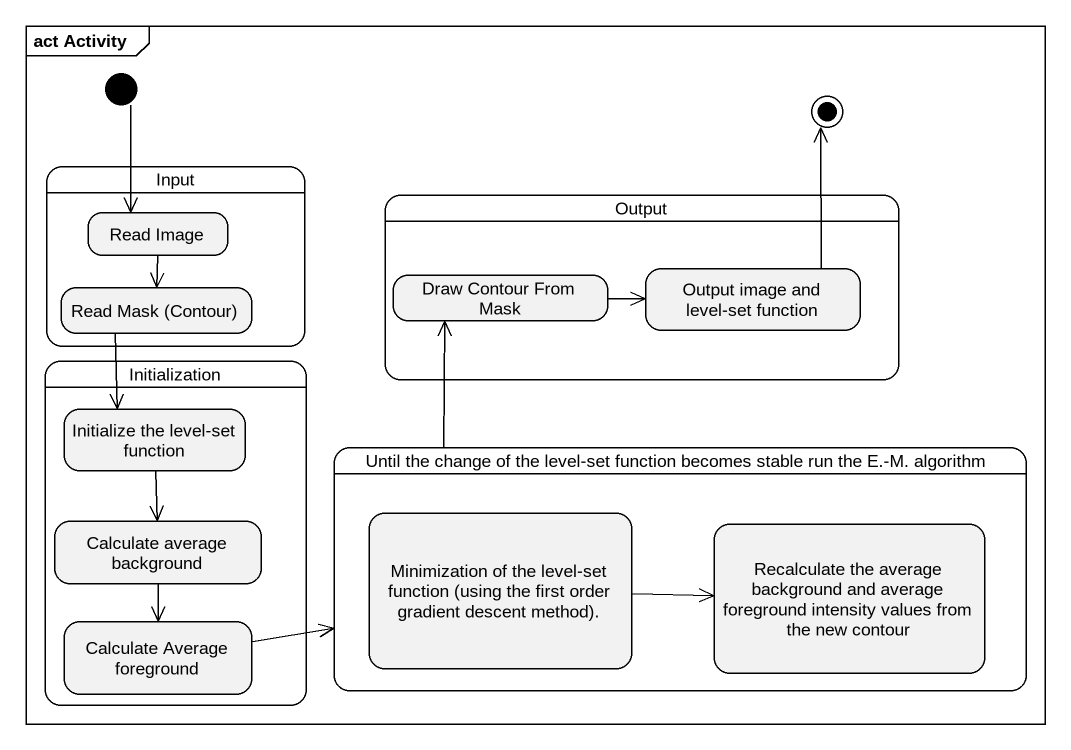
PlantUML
@startuml
mainframe act Activity
hide empty description
state initial1 <<start>>
state final1 <<end>>
state Input {
  state "Read Image" as Read_Image
  state "Read Mask (Contour)" as Read_Mask_Contour
}
state Output {
  state "Draw Contour From Mask" as Draw_Contour_From_Mask
  state "Output image and level-set function" as Output_image_and_level_set
}
state Initialization {
  state "Initialize the level-set function" as Initialize_the_level_set
  state "Calculate average background" as Calculate_average_background
  state "Calculate Average foreground" as Calculate_Average_foreground
}
state "Until the change of the level-set function becomes stable run the E.-M. algorithm" as Until_the_change_of_the {
  state "Minimization of the level-set function (using the first order gradient descent method)." as Minimization_of_the_level
  state "Recalculate the average background and average foreground intensity values from the new contour" as Recalculate_the_average
}
initial1 --> Read_Image
Read_Image --> Read_Mask_Contour
Read_Mask_Contour --> Initialize_the_level_set
Draw_Contour_From_Mask -right-> Output_image_and_level_set
Output_image_and_level_set -up-> final1
Initialize_the_level_set --> Calculate_average_background
Until_the_change_of_the -up-> Draw_Contour_From_Mask
Calculate_average_background --> Calculate_Average_foreground
Minimization_of_the_level -right-> Recalculate_the_average
Calculate_Average_foreground -right-> Until_the_change_of_the
@enduml
